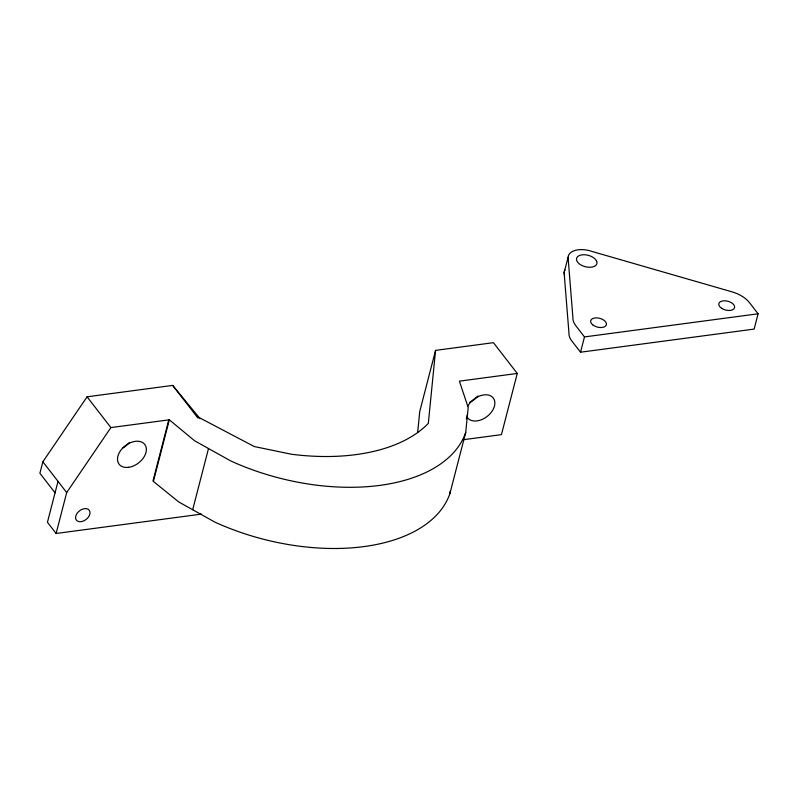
<?xml version="1.0" encoding="UTF-8"?>
<svg xmlns="http://www.w3.org/2000/svg" width="798" height="798" viewBox="0 0 798 798"><rect width="100%" height="100%" fill="white"/><g stroke="black" fill="none" stroke-linecap="round" stroke-linejoin="round"><path stroke-width="1.2" d="M417.653 432.596L419.738 411.569L435.558 350.382L493.433 342.671L517.264 373.444L501.433 434.641L463.259 439.728M435.558 350.382L428.336 423.359A169.505 95.032 14.5 0 1 291.25 454.202L254.283 446.551L196.498 416.187L172.667 385.404L87.072 396.815L42.863 461.783L39.9 473.254L55.062 492.845M168.777 419.878L152.947 481.064L178.732 501.942L214.921 522.141A169.505 95.032 14.5 0 0 449.902 493.603L450.142 491.149M449.902 493.603L465.733 432.406L468.197 407.519L459.389 381.155L517.264 373.444M58.025 481.374L47.441 522.291L56.109 533.483L201.405 514.121M56.109 533.483L66.693 492.566L110.902 427.588L169.326 419.808L194.552 440.745L230.752 460.945A169.505 95.032 14.5 0 0 465.733 432.406M153.505 480.995L169.326 419.808M192.677 509.723L208.507 448.536M466.311 418.82L467.548 414.022M568.076 257.315L564.116 272.617L568.944 332.926A26.234 14.713 14.5 0 0 571.857 341.025L580.525 352.217L754.14 329.085L758.1 313.794L749.442 302.602A26.234 14.713 14.5 0 0 731.088 291.579L592.296 251.54A19.082 10.693 14.5 0 0 568.076 257.315L572.904 317.634A26.234 14.713 14.5 0 0 575.817 325.734L584.475 336.926L580.525 352.217M584.475 336.926L758.1 313.794M172.667 385.404L200.059 418.681M196.498 416.187L198.054 418.082M87.072 396.815L110.902 427.588M42.863 461.783L66.693 492.566M564.555 275.539L564.116 272.617A19.082 10.693 14.5 0 1 564.954 269.953M129.426 442.421A16.219 10.883 -37.7 0 1 123.042 447.868M467.708 406.342A16.219 10.883 -37.7 0 1 490.042 395.569A16.219 10.883 -37.7 0 1 488.675 415.15A16.219 10.883 -37.7 0 1 466.97 416.885M477.902 395.988A16.219 10.883 -37.7 0 1 469.683 402.411M596.655 261.195L595.637 259.569A10.494 5.885 14.5 0 0 582.839 254.762A10.494 5.885 14.5 0 0 576.794 260.816L577.812 262.442A10.494 5.885 14.5 0 0 590.61 267.25A10.494 5.885 14.5 0 0 596.655 261.195M721.621 308.317A8.11 4.549 14.5 0 0 734.519 307.779A8.11 4.549 14.5 0 0 723.966 300.786A8.11 4.549 14.5 0 0 721.621 308.317M592.715 324.836A8.11 4.549 14.5 0 0 606.121 325.404A8.11 4.549 14.5 0 0 596.814 317.863A8.11 4.549 14.5 0 0 592.715 324.836M128.558 467.329A16.219 10.883 -37.7 0 0 145.775 446.202A16.219 10.883 -37.7 0 0 121.436 449.454A16.219 10.883 -37.7 0 0 128.558 467.329M82.054 521.483A8.11 5.436 -37.7 0 0 89.396 510.451A8.11 5.436 -37.7 0 0 76.947 513.533A8.11 5.436 -37.7 0 0 82.054 521.483"/></g></svg>
